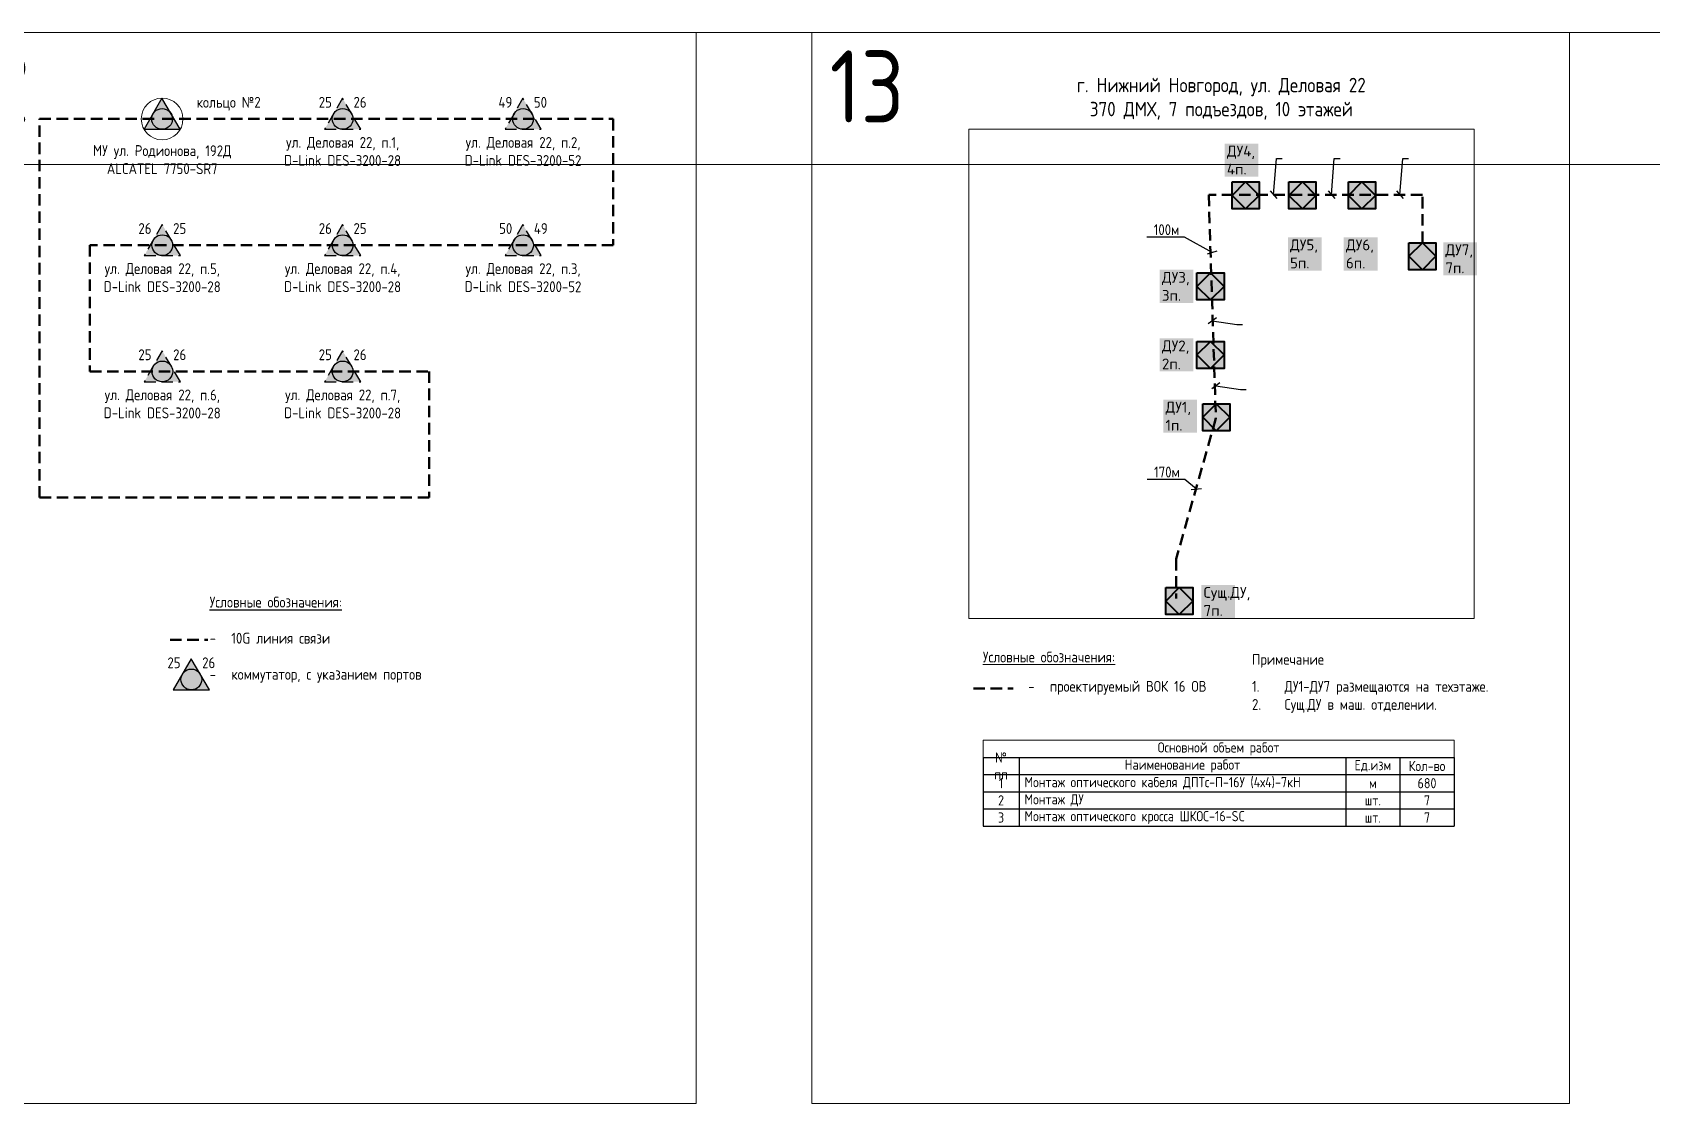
# Model space of a CAD drawing. Extents: x 6775 to 13793, y 2665 to 3972.
# Drawn here: x 9463 to 9911.7, y 3675 to 3972 of the extents above; entities that cross this region are included whole.
import ezdxf
from ezdxf import colors
from ezdxf.entities.mleader import LeaderData, LeaderLine
from ezdxf.enums import TextEntityAlignment as Align
from ezdxf.math import Vec2, Vec3

# ---------------------------------------------------------------- set-up
doc = ezdxf.new("R2010")
doc.units = 0
doc.header["$MEASUREMENT"] = 0
doc.linetypes.add('HIDDEN2', pattern=[4.7625, 3.175, -1.5875])
doc.layers.get('0').update_dxf_attribs({"linetype": 'CONTINUOUS'})
doc.layers.get('Defpoints').update_dxf_attribs({"linetype": 'CONTINUOUS'})
doc.layers.add('ВЭ', color=1, linetype='CONTINUOUS')
doc.layers.add('скелетная схема ВОЛС', color=250, linetype='CONTINUOUS', lineweight=18)
doc.styles.add('AViewportNPage', font='isocpeur.ttf')
doc.styles.add('мой', font='', dxfattribs={"width": 0.9, "height": 3})
doc.styles.get('мой').set_extended_font_data('GOST Common')
picture_1 = doc.add_image_def('image1.png', size_in_pixel=(1187, 1150))

# ---------------------------------------------------------------- blocks, each defined once
blk = doc.blocks.new('*T15')
at = {"layer": 'Defpoints', "color": 8, "linetype": 'ByBlock', "lineweight": 0, "transparency": 16777216}
for p, q in [((0, 0), (7018, 0)), ((0, 0), (0, -36.67)), ((242, 0), (242, -36.67)), ((484, 0), (484, -36.67)), ((726, 0), (726, -36.67)), ((968, 0), (968, -36.67)), ((1210, 0), (1210, -36.67)), ((1452, 0), (1452, -36.67)), ((1694, 0), (1694, -36.67)), ((1936, 0), (1936, -36.67)), ((2178, 0), (2178, -36.67)), ((2420, 0), (2420, -36.67)), ((2662, 0), (2662, -36.67)), ((2904, 0), (2904, -36.67)), ((3146, 0), (3146, -36.67)), ((3388, 0), (3388, -36.67)), ((3630, 0), (3630, -36.67)), ((3872, 0), (3872, -36.67)), ((4114, 0), (4114, -36.67)), ((4356, 0), (4356, -36.67)), ((4598, 0), (4598, -36.67)), ((4840, 0), (4840, -36.67)), ((5082, 0), (5082, -36.67)), ((5324, 0), (5324, -36.67)), ((5566, 0), (5566, -36.67)), ((5808, 0), (5808, -36.67)), ((6050, 0), (6050, -36.67)), ((6292, 0), (6292, -36.67)), ((6534, 0), (6534, -36.67)), ((6776, 0), (6776, -36.67)), ((0, -36.67), (7018, -36.67))]:
    blk.add_line(p, q, dxfattribs=at)
at = {"layer": 'Defpoints', "color": 0, "linetype": 'ByBlock', "lineweight": -2, "transparency": 16777216}
blk.add_line((7018, 0), (7018, -36.67), dxfattribs=at)
at = {"layer": 'Defpoints', "color": 5, "linetype": 'Continuous', "lineweight": 0, "transparency": 16777216, "char_height": 20, "width": 232, "attachment_point": 1, "style": 'мой'}
for s, insert in [('1', (5, -5)), ('2', (247, -5)), ('3', (489, -5)), ('4', (731, -5)), ('5', (973, -5)), ('6', (1215, -5)), ('7', (1457, -5)), ('8', (1699, -5)), ('9', (1941, -5)), ('10', (2183, -5)), ('11', (2425, -5)), ('12', (2667, -5)), ('13', (2909, -5)), ('14', (3151, -5)), ('16', (3393, -5)), ('17', (3635, -5)), ('18', (3877, -5)), ('19', (4119, -5)), ('{\\fGOST Common|b0|i0|c204|p34;24', (4361, -5)), ('25', (4603, -5)), ('23', (4845, -5)), ('28', (5087, -5)), ('29', (5329, -5)), ('33', (5571, -5)), ('34', (5813, -5)), ('35', (6055, -5)), ('36', (6297, -5)), ('37', (6539, -5)), ('38', (6781, -5))]:
    blk.add_mtext(s, dxfattribs=dict(at, insert=insert))
blk = doc.blocks.new('*U16')
at = {"layer": 'ВЭ', "color": 250, "linetype": 'ByBlock', "lineweight": 18}
blk.add_lwpolyline([(-105, -148.5), (105, -148.5), (105, 148.5), (-105, 148.5), (-105, -148.5)], dxfattribs=at)
blk = doc.blocks.new('*U17')
at = {"layer": 'Defpoints', "color": 0, "linetype": 'ByBlock', "lineweight": -2, "transparency": 16777216}
for p in [(2662, 0), (2904, 0)]:
    blk.add_blockref('*U16', p, dxfattribs=at)
blk = doc.blocks.new('*T41')
at = {"color": 0, "linetype": 'ByBlock', "lineweight": -2, "transparency": 16777216}
blk.add_line((0, -4.76), (130.53, -4.76), dxfattribs=at)
at = {"linetype": 'ByBlock', "lineweight": -2, "transparency": 16777216}
for p, q in [((0, -4.76), (0, -23.81)), ((10, -4.76), (10, -23.81)), ((100.53, -4.76), (100.53, -23.81)), ((115.53, -4.76), (115.53, -23.81)), ((130.53, -4.76), (130.53, -23.81)), ((0, -9.53), (130.53, -9.53)), ((0, -14.29), (130.53, -14.29)), ((0, -19.05), (130.53, -19.05)), ((0, -23.81), (130.53, -23.81))]:
    blk.add_line(p, q, dxfattribs=at)
at = {"layer": 'Defpoints', "color": 8, "linetype": 'ByBlock', "lineweight": 0, "transparency": 16777216}
for p, q in [((0, 0), (130.53, 0)), ((0, 0), (0, -4.76)), ((130.53, 0), (130.53, -4.76))]:
    blk.add_line(p, q, dxfattribs=at)
at = {"color": 0, "linetype": 'Continuous', "lineweight": 15, "transparency": 16777216, "style": 'мой'}
for s, insert, char_height, width, attachment_point in [('№ пп', (5, -7.14), 2.822, 7, 5), ('Основной объем работ', (65.27, -2.38), 2.8222, 127.5326, 5), ('Наименование работ^J', (55.27, -7.14), 2.8222, 87.5326, 5), ('Ед.изм', (108.03, -7.14), 2.822, 12, 5), ('Кол-во', (123.03, -7.14), 2.822, 12, 5), ('1', (5, -11.91), 2.82, 7, 5), ('Монтаж оптического кабеля ДПТс-П-16У (4х4)-7кН', (11.5, -11.91), 2.8222, 87.5326, 4), ('м', (108.03, -11.91), 2.82, 12, 5), ('680', (123.03, -11.91), 2.822, 12, 5), ('2', (5, -16.67), 2.82, 7, 5), ('Монтаж ДУ', (11.5, -16.67), 2.822, 87.5326, 4), ('шт.', (108.03, -16.67), 2.822, 12, 5), ('7', (123.03, -16.67), 2.82, 12, 5), ('3', (5, -21.43), 2.82, 7, 5), ('Монтаж оптического кросса ШКОС-16-SC', (11.5, -21.43), 2.8222, 87.5326, 4), ('шт.', (108.03, -21.43), 2.822, 12, 5), ('7', (123.03, -21.43), 2.82, 12, 5)]:
    blk.add_mtext(s, dxfattribs=dict(at, insert=insert, char_height=char_height, width=width, attachment_point=attachment_point))
blk = doc.blocks.new('*U64')
at = {"linetype": 'Continuous', "lineweight": 15, "true_color": 0xffffff}
h = blk.add_hatch(color=7, dxfattribs=at)
h.dxf.hatch_style = 1
h.paths.add_polyline_path([(7.33, 4.56), (4.95, 8.63), (0, 0), (4.98, 0, -0.412623), (2.12, 2.88, -0.727408)])
h.paths.add_polyline_path([(7.61, 4.08, -0.10842), (7.88, 2.88, -0.412623), (5.02, 0), (10, 0)])
h = blk.add_hatch(color=7, dxfattribs=at)
h.dxf.hatch_style = 1
h.paths.add_polyline_path([(2.12, 2.88, 1), (7.88, 2.88, 0.10842), (7.61, 4.08), (7.33, 4.56, 0.727408)])
at = {"color": 7, "linetype": 'HIDDEN2'}
blk.add_lwpolyline([(0, 0), (10, 0), (4.95, 8.63)], close=True, dxfattribs=at)
blk.add_circle((5, 2.88), 2.88)
at = {"color": 7, "linetype": 'Continuous', "lineweight": 20, "style": 'мой', "width": 0.9}
blk.add_attdef('ПОРТ1', text='', height=3, dxfattribs=at).set_placement((2, 6), align=Align.RIGHT)
blk.add_attdef('ПОРТ2', (8, 6), '', height=3, dxfattribs=at)
blk = doc.blocks.new('*U63')
at = {"linetype": 'Continuous', "lineweight": 15, "true_color": 0xffffff}
h = blk.add_hatch(color=7, dxfattribs=at)
h.dxf.hatch_style = 1
h.paths.add_polyline_path([(7.33, 4.56), (4.95, 8.63), (0, 0), (4.98, 0, -0.412623), (2.12, 2.88, -0.727408)])
h.paths.add_polyline_path([(7.61, 4.08, -0.10842), (7.88, 2.88, -0.412623), (5.02, 0), (10, 0)])
h = blk.add_hatch(color=7, dxfattribs=at)
h.dxf.hatch_style = 1
h.paths.add_polyline_path([(2.12, 2.88, 1), (7.88, 2.88, 0.10842), (7.61, 4.08), (7.33, 4.56, 0.727408)])
at = {"color": 7}
blk.add_lwpolyline([(0, 0), (10, 0), (4.95, 8.63)], close=True, dxfattribs=at)
blk.add_circle((5, 2.88), 2.88)
at = {"color": 7, "linetype": 'Continuous', "lineweight": 20, "style": 'мой', "width": 0.9}
blk.add_attdef('ПОРТ1', text='', height=3, dxfattribs=at).set_placement((2, 6), align=Align.RIGHT)
blk.add_attdef('ПОРТ2', (8, 6), '', height=3, dxfattribs=at)
blk = doc.blocks.new('ДУ')
at = {"linetype": 'HIDDEN2', "lineweight": 40, "true_color": 0xffffff}
h = blk.add_hatch(color=7, dxfattribs=at)
h.dxf.hatch_style = 1
h.paths.add_polyline_path([(5, 5), (0, 5), (0, 0), (5, 0)])
at = {"color": 7, "lineweight": 40}
for points in [[(0, 5), (5, 5), (5, 0), (0, 0)], [(0, 2.5), (2.5, 5), (5, 2.5), (2.5, 0)]]:
    blk.add_lwpolyline(points, close=True, dxfattribs=at)
blk = doc.blocks.new('_Oblique')
at = {"color": 0, "linetype": 'ByBlock', "lineweight": -2}
blk.add_line((-0.5, -0.5), (0.5, 0.5), dxfattribs=at)

msp = doc.modelspace()

# ---------------------------------------------------------------- linework, layer by layer
at = {"color": 5, "linetype": 'HIDDEN2', "lineweight": 50}
for points in [[(9499, 3948), (9624, 3948), (9624, 3913), (9479, 3913), (9479, 3878), (9573, 3878), (9573, 3843), (9465, 3843), (9465, 3948), (9498, 3948)], [(9848.23, 3913.66), (9848.23, 3927), (9789, 3927), (9791, 3865), (9780, 3826), (9780, 3815)], [(9501.22, 3803.58), (9511.69, 3803.55)], [(9723.82, 3790.07), (9734.82, 3790.07)]]:
    msp.add_lwpolyline(points, dxfattribs=at)
at = {"color": 7, "linetype": 'Continuous', "lineweight": 15}
msp.add_circle((9499, 3948), 5.78, dxfattribs=at)

# ---------------------------------------------------------------- block references
for name, p in [('*T15', (6775, 3972)), ('*T41', (9726.47, 3775.75))]:
    msp.add_blockref(name, p)
at = {"color": 7, "linetype": 'Continuous', "lineweight": 20}
ref = msp.add_blockref('*U63', (9494, 3945.12), dxfattribs=at)
ref.add_attrib('ПОРТ2', '    кольцо №2', (9502, 3951.12), dxfattribs={"color": 7, "linetype": 'Continuous', "lineweight": 20, "height": 3, "style": 'мой', "width": 0.9})
for name, p, values in [('*U64', (9544.03, 3945.12), {'ПОРТ1': '25', 'ПОРТ2': '26'}), ('*U64', (9594.02, 3945.12), {'ПОРТ1': '49', 'ПОРТ2': '50'}), ('*U64', (9494.05, 3910.12), {'ПОРТ1': '26', 'ПОРТ2': '25'}), ('*U64', (9544.03, 3910.12), {'ПОРТ1': '26', 'ПОРТ2': '25'}), ('*U64', (9594.02, 3910.12), {'ПОРТ1': '50', 'ПОРТ2': '49'}), ('*U64', (9494.05, 3875.12), {'ПОРТ1': '25', 'ПОРТ2': '26'}), ('*U64', (9544.03, 3875.12), {'ПОРТ1': '25', 'ПОРТ2': '26'}), ('*U63', (9502.1, 3789.72), {'ПОРТ1': '25', 'ПОРТ2': '26'})]:
    msp.add_blockref(name, p, dxfattribs=at).add_auto_attribs(values)
at = {"color": 7, "xscale": 1.5, "yscale": 1.5, "zscale": 1.5}
for p in [(9795.48, 3923.05), (9811.21, 3923.05), (9827.73, 3923.05), (9844.48, 3906.16), (9785.75, 3897.83), (9785.75, 3878.83), (9787.34, 3861.53), (9777.12, 3810.6)]:
    msp.add_blockref('ДУ', p, dxfattribs=at)
at = {"layer": 'Defpoints'}
msp.add_blockref('*U17', (6880, 3823.5), dxfattribs=at)

# ---------------------------------------------------------------- texts
at = {"color": 7, "linetype": 'Continuous', "lineweight": 15, "style": 'мой'}
for s, insert, char_height, width, attachment_point in [('\\pxqc;{\\fGOST Common|b0|i0|c204|p34;г. Нижний Новгород}, {\\fGOST Common|b0|i0|c204|p34;ул. Деловая 22}\\P370{\\fGOST Common|b0|i0|c204|p34; ДМХ}, 7{\\fGOST Common|b0|i0|c204|p34; подъездов}, 10{\\fGOST Common|b0|i0|c204|p34; этажей}', (9792.5, 3953.6), 4, 145.3197, 5), ('{\\LУсловные обозначения:}', (9726.42, 3800.32), 3, 39.385, 1), ('\\pxsm1.5;{\\fGOST Common|b0|i0|c204|p34;Примечание\\P\\pi-3,l3,sm1,t3;1.^IДУ1-ДУ7 размещаются на техэтаже.\\P2.^IСущ.ДУ в маш. отделении.}', (9801.02, 3799.67), 3, 71.9845, 1)]:
    msp.add_mtext(s, dxfattribs=dict(at, insert=insert, char_height=char_height, width=width, attachment_point=attachment_point))
at = {"color": 7, "linetype": 'Continuous', "lineweight": 20, "char_height": 3, "width": 8.1363, "attachment_point": 1, "style": 'AViewportNPage', "bg_fill": 1, "box_fill_scale": 1.2, "bg_fill_color": 7, "bg_fill_true_color": 16777215, "bg_fill_transparency": 0}
for s, insert in [('{\\fISOCPEUR|b0|i0|c204|p34;ДУ4},{\\fISOCPEUR|b0|i0|c204|p34; \\P}4{\\fISOCPEUR|b0|i0|c204|p34;п}.', (9794.05, 3940.58)), ('{\\fISOCPEUR|b0|i0|c204|p34;ДУ5},{\\fISOCPEUR|b0|i0|c204|p34; \\P}5{\\fISOCPEUR|b0|i0|c204|p34;п}.', (9811.55, 3914.58)), ('{\\fISOCPEUR|b0|i0|c204|p34;ДУ6},{\\fISOCPEUR|b0|i0|c204|p34; \\P}6{\\fISOCPEUR|b0|i0|c204|p34;п}.', (9827.05, 3914.58)), ('{\\fISOCPEUR|b0|i0|c204|p34;ДУ7},{\\fISOCPEUR|b0|i0|c204|p34; \\P}7{\\fISOCPEUR|b0|i0|c204|p34;п}.', (9854.6, 3913.22)), ('{\\fISOCPEUR|b0|i0|c204|p34;ДУ3},{\\fISOCPEUR|b0|i0|c204|p34; \\P}3{\\fISOCPEUR|b0|i0|c204|p34;п}.', (9776.05, 3905.58)), ('{\\fISOCPEUR|b0|i0|c204|p34;ДУ2},{\\fISOCPEUR|b0|i0|c204|p34; \\P}2{\\fISOCPEUR|b0|i0|c204|p34;п}.', (9776.05, 3886.58)), ('{\\fISOCPEUR|b0|i0|c204|p34;ДУ1},{\\fISOCPEUR|b0|i0|c204|p34; \\P}1{\\fISOCPEUR|b0|i0|c204|p34;п}.', (9777.05, 3869.58)), ('{\\fISOCPEUR|b0|i0|c204|p34;Сущ.ДУ},{\\fISOCPEUR|b0|i0|c204|p34; \\P7п}.{\\fISOCPEUR|b0|i0|c204|p34; }', (9787.6, 3818.22))]:
    msp.add_mtext(s, dxfattribs=dict(at, insert=insert))
at = {"color": 7, "char_height": 3, "attachment_point": 1, "style": 'мой'}
for s, insert, width in [('\\pxi-4,l4,sm2,t2;{\\fGOST Common|b0|i0|c204|p34;\\LУсловные обозначения\\fGOST Common|b0|i0|c0|p34;:\\P\\pi-3,t4;}-^I10G{\\fGOST Common|b0|i0|c204|p34; линия связи\\P}-^I{\\fGOST Common|b0|i0|c204|p34;коммутатор}, {\\fGOST Common|b0|i0|c204|p34;с указанием портов}', (9512.17, 3815.54), 71.0507), ('\\pxi-4,l4,t2;-^Iпроектируемый ВОК 16 ОВ', (9739, 3792.2), 52.9328)]:
    msp.add_mtext(s, dxfattribs=dict(at, insert=insert, width=width))
at = {"layer": 'скелетная схема ВОЛС', "color": 7, "char_height": 3, "attachment_point": 2, "rotation": 359.8616, "style": 'мой'}
for s, insert, width in [('{\\fGOST Common|b0|i0|c204|p34;МУ ул. Родионова, 192Д} ALCATEL 7750-SR7', (9499.04, 3940.71), 42.6106), ('{\\fGOST Common|b0|i0|c204|p34;ул. Деловая 22}, {\\fGOST Common|b0|i0|c204|p34;п}.1,\\PD-Link DES-3200-28', (9549.03, 3943), 32.3074), ('{\\fGOST Common|b0|i0|c204|p34;ул. Деловая 22}, {\\fGOST Common|b0|i0|c204|p34;п}.2,\\P{\\C0;D-Link DES-3200-52}', (9599.02, 3943), 32.3074), ('{\\fGOST Common|b0|i0|c204|p34;ул. Деловая 22}, {\\fGOST Common|b0|i0|c204|p34;п}.5,\\PD-Link DES-3200-28', (9499.05, 3908), 32.3074), ('{\\fGOST Common|b0|i0|c204|p34;ул. Деловая 22}, {\\fGOST Common|b0|i0|c204|p34;п}.4,\\PD-Link DES-3200-28', (9549.03, 3908), 32.3074), ('{\\fGOST Common|b0|i0|c204|p34;ул. Деловая 22}, {\\fGOST Common|b0|i0|c204|p34;п}.3,\\P{\\C0;D-Link DES-3200-52}', (9599.02, 3908), 32.3074), ('{\\fGOST Common|b0|i0|c204|p34;ул. Деловая 22}, {\\fGOST Common|b0|i0|c204|p34;п}.6,\\PD-Link DES-3200-28', (9499.05, 3873), 32.3074), ('{\\fGOST Common|b0|i0|c204|p34;ул. Деловая 22}, {\\fGOST Common|b0|i0|c204|p34;п}.7,\\PD-Link DES-3200-28', (9549.03, 3873), 32.3074)]:
    msp.add_mtext(s, dxfattribs=dict(at, insert=insert, width=width))

# ---------------------------------------------------------------- pictures from other files: only their frames are drawn
at = {"color": 7, "linetype": 'Continuous', "lineweight": 20, "true_color": 0xffffff}
image = msp.add_image(picture_1, insert=(9722.56, 3809.54), size_in_units=(140, 135.64), dxfattribs=at)
image.dxf.flags = 7

# ---------------------------------------------------------------- leaders
at = {"color": 7, "linetype": 'Continuous', "lineweight": 15}
ml = msp.add_multileader_mtext('Standard', dxfattribs=at)
ml.set_content('', color=1, style='мой')
ml.set_leader_properties()
ml.set_arrow_properties(name='OBLIQUE')
ml.build(insert=Vec2(0, 0))
ml.multileader.update_dxf_attribs({"text_left_attachment_type": 6, "text_right_attachment_type": 6, "dogleg_length": 10, "arrow_head_size": 2})
ctx = ml.context
ctx.base_point, ctx.char_height, ctx.arrow_head_size, ctx.landing_gap_size, ctx.plane_origin = Vec3(9809.31, 3937), 3, 2, 0.09, Vec3(9736.15, 4132.99)
ctx.left_attachment, ctx.right_attachment, ctx.text_align_type = 6, 6, 1
notes = []
notes.append((ctx, [(0, (1, 1, 0), (9807.81, 3937), (1, 0), 1.5, [(0, [(9807, 3927)], 0, [])])]))
ctx.mtext.insert, ctx.mtext.alignment, ctx.mtext.flow_direction = Vec3(9812.09, 3940.6), 2, 5
ml = msp.add_multileader_mtext('Standard', dxfattribs=at)
ml.set_content('', color=1, style='мой')
ml.set_leader_properties()
ml.set_arrow_properties(name='OBLIQUE')
ml.build(insert=Vec2(0, 0))
ml.multileader.update_dxf_attribs({"text_left_attachment_type": 6, "text_right_attachment_type": 6, "dogleg_length": 10, "arrow_head_size": 2})
ctx = ml.context
ctx.base_point, ctx.char_height, ctx.arrow_head_size, ctx.landing_gap_size, ctx.plane_origin = Vec3(9825.31, 3937), 3, 2, 0.09, Vec3(9752.15, 4132.99)
ctx.left_attachment, ctx.right_attachment, ctx.text_align_type = 6, 6, 1
notes.append((ctx, [(0, (1, 1, 0), (9823.81, 3937), (1, 0), 1.5, [(0, [(9823, 3927)], 0, [])])]))
ctx.mtext.insert, ctx.mtext.alignment, ctx.mtext.flow_direction = Vec3(9828.09, 3940.6), 2, 5
ml = msp.add_multileader_mtext('Standard', dxfattribs=at)
ml.set_content('', color=1, style='мой')
ml.set_leader_properties()
ml.set_arrow_properties(name='OBLIQUE')
ml.build(insert=Vec2(0, 0))
ml.multileader.update_dxf_attribs({"text_left_attachment_type": 6, "text_right_attachment_type": 6, "dogleg_length": 10, "arrow_head_size": 2})
ctx = ml.context
ctx.base_point, ctx.char_height, ctx.arrow_head_size, ctx.landing_gap_size, ctx.plane_origin = Vec3(9844.31, 3937), 3, 2, 0.09, Vec3(9771.15, 4132.99)
ctx.left_attachment, ctx.right_attachment, ctx.text_align_type = 6, 6, 1
notes.append((ctx, [(0, (1, 1, 0), (9842.81, 3937), (1, 0), 1.5, [(0, [(9842, 3927)], 0, [])])]))
ctx.mtext.insert, ctx.mtext.alignment, ctx.mtext.flow_direction = Vec3(9847.77, 3940.6), 2, 5
ml = msp.add_multileader_mtext('Standard', dxfattribs=at)
ml.set_content('{\\C7;100\\fGOST Common|b0|i0|c204|p34;м}', color=1, style='мой')
ml.set_leader_properties()
ml.set_arrow_properties(name='OBLIQUE')
ml.build(insert=Vec2(0, 0))
ml.multileader.update_dxf_attribs({"text_left_attachment_type": 6, "text_right_attachment_type": 6, "dogleg_length": 10, "arrow_head_size": 2})
ctx = ml.context
ctx.base_point, ctx.char_height, ctx.arrow_head_size, ctx.landing_gap_size, ctx.plane_origin = Vec3(9773.86, 3915.2), 3, 2, 0.09, Vec3(9725.15, 4105.99)
ctx.left_attachment, ctx.right_attachment, ctx.text_align_type = 6, 6, 1
notes.append((ctx, [(1, (1, 1, 0), (9782.29, 3915.2), (-1, 0), 1.5, [(0, [(9790, 3911)], 0, [])])]))
ctx.mtext.insert, ctx.mtext.alignment, ctx.mtext.flow_direction = Vec3(9777.32, 3918.8), 2, 5
ml = msp.add_multileader_mtext('Standard', dxfattribs=at)
ml.set_content('', color=1, style='мой')
ml.set_leader_properties()
ml.set_arrow_properties(name='OBLIQUE')
ml.build(insert=Vec2(0, 0))
ml.multileader.update_dxf_attribs({"text_left_attachment_type": 6, "text_right_attachment_type": 6, "dogleg_length": 10, "arrow_head_size": 2})
ctx = ml.context
ctx.base_point, ctx.char_height, ctx.arrow_head_size, ctx.landing_gap_size, ctx.plane_origin = Vec3(9798.31, 3891), 3, 2, 0.09, Vec3(9725.15, 4086.99)
ctx.left_attachment, ctx.right_attachment, ctx.text_align_type = 6, 6, 1
notes.append((ctx, [(0, (1, 1, 0), (9796.81, 3891), (1, 0), 1.5, [(0, [(9790, 3892)], 0, [])])]))
ctx.mtext.insert, ctx.mtext.alignment, ctx.mtext.flow_direction = Vec3(9801.1, 3894.6), 2, 5
ml = msp.add_multileader_mtext('Standard', dxfattribs=at)
ml.set_content('', color=1, style='мой')
ml.set_leader_properties()
ml.set_arrow_properties(name='OBLIQUE')
ml.build(insert=Vec2(0, 0))
ml.multileader.update_dxf_attribs({"text_left_attachment_type": 6, "text_right_attachment_type": 6, "dogleg_length": 10, "arrow_head_size": 2})
ctx = ml.context
ctx.base_point, ctx.char_height, ctx.arrow_head_size, ctx.landing_gap_size, ctx.plane_origin = Vec3(9799.31, 3873), 3, 2, 0.09, Vec3(9726.15, 4068.99)
ctx.left_attachment, ctx.right_attachment, ctx.text_align_type = 6, 6, 1
notes.append((ctx, [(0, (1, 1, 0), (9797.81, 3873), (1, 0), 1.5, [(0, [(9791, 3874)], 0, [])])]))
ctx.mtext.insert, ctx.mtext.alignment, ctx.mtext.flow_direction = Vec3(9802.1, 3876.6), 2, 5
ml = msp.add_multileader_mtext('Standard', dxfattribs=at)
ml.set_content('{\\C7;170\\fGOST Common|b0|i0|c204|p34;м}', color=1, style='мой')
ml.set_leader_properties()
ml.set_arrow_properties(name='OBLIQUE')
ml.build(insert=Vec2(0, 0))
ml.multileader.update_dxf_attribs({"text_left_attachment_type": 6, "text_right_attachment_type": 6, "dogleg_length": 10, "arrow_head_size": 2})
ctx = ml.context
ctx.base_point, ctx.char_height, ctx.arrow_head_size, ctx.landing_gap_size, ctx.plane_origin = Vec3(9773.96, 3848), 3, 2, 0.09, Vec3(9702.15, 4043.99)
ctx.left_attachment, ctx.right_attachment, ctx.text_align_type = 6, 6, 1
notes.append((ctx, [(1, (1, 1, 0), (9782.39, 3848), (-1, 0), 1.5, [(0, [(9785.59, 3845.39)], 0, [])])]))
ctx.mtext.insert, ctx.mtext.alignment, ctx.mtext.flow_direction = Vec3(9777.42, 3851.6), 2, 5
for ctx, leaders in notes:
    for number, flags, end, landing, length, lines in leaders:
        leader = LeaderData()
        leader.index, (leader.has_last_leader_line, leader.has_dogleg_vector, leader.attachment_direction) = number, flags
        leader.last_leader_point, leader.dogleg_vector, leader.dogleg_length = Vec3(end), Vec3(landing), length
        for number, points, colour, breaks in lines:
            line = LeaderLine()
            line.index, line.vertices, line.color, line.breaks = number, Vec3.list(points), colors.encode_raw_color(colour), breaks
            leader.lines.append(line)
        ctx.leaders.append(leader)

doc.saveas('drawing.dxf')
